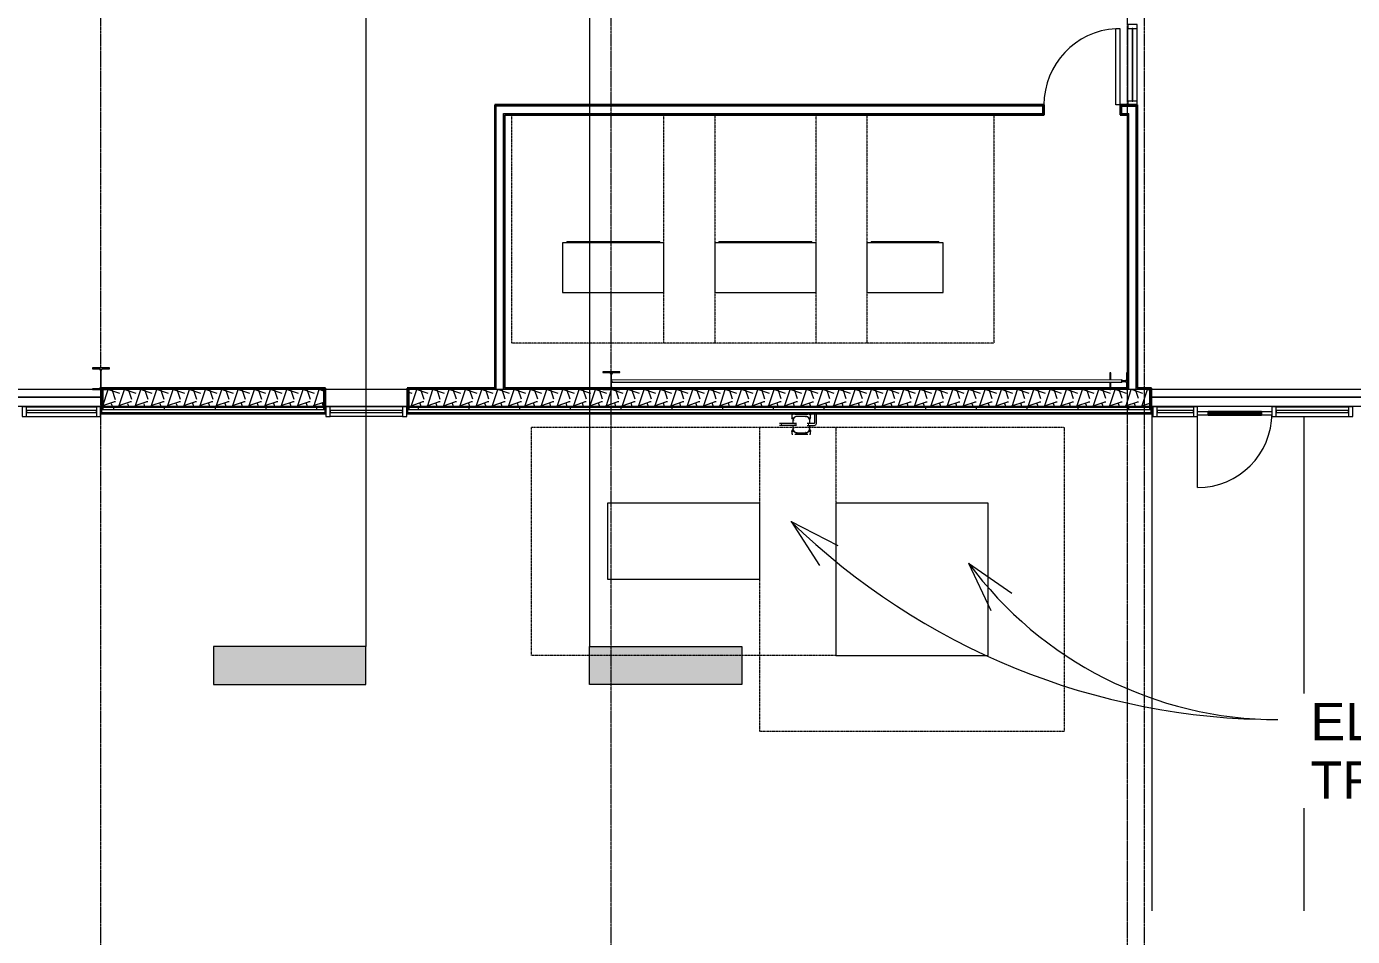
# Model space of a CAD drawing. Header units: inches. Extents: x 25557 to 33164, y -23509 to -20035.
# Drawn here: x 28211 to 28838, y -23046 to -22615 of the extents above; entities that cross this region are included whole.
import ezdxf

# ---------------------------------------------------------------- set-up
doc = ezdxf.new("R2010")
doc.units = ezdxf.units.IN
doc.header["$MEASUREMENT"] = 0
doc.linetypes.add('Dash', pattern=[0.25, 0.125, -0.125])
doc.linetypes.add('Grid Line 1_2_', pattern=[0.875, 0.5, -0.125, 0.125, -0.125])
for name, color, linetype, lineweight in [('A-DOOR', 31, 'Continuous', 9), ('A-FLOR', 192, 'Continuous', 9), ('A-GLAZ-CURT', 52, 'Continuous', 9), ('A-GLAZ-CWMG', 51, 'Continuous', 9), ('A-WALL', 113, 'Continuous', 25), ('A-WALL-PATT', 111, 'Continuous', 25), ('Conc', 7, 'Continuous', 9), ('E-ELEC-EQPM', 71, 'Continuous', 9), ('G-ANNO-SYMB', 111, 'Continuous', 9), ('G-ANNO-TEXT', 231, 'Continuous', 9), ('I-WALL', 2, 'Continuous', 9), ('L-SITE-WALL', 31, 'Continuous', 9), ('P-SANR-FIXT', 6, 'Continuous', 9), ('S-BEAM', 12, 'Continuous', 9), ('S-COLS', 52, 'Continuous', 9), ('S-GRID', 1, 'Continuous', 9)]:
    doc.layers.add(name, color=color, linetype=linetype, lineweight=lineweight)
doc.styles.add('Arial_1', font='arial.ttf', dxfattribs={"height": 17.703593})
pattern_1 = [(45, (5932.32, 0), (-19.00703, 19.00703), []), (45, (5932.32, 28.8), (-19.00703, 19.00703), [])]
pattern_2 = [(0, (5932.319, 0), (61.44, 15.36), [2.534, -43.546, 2.534, -43.546, -245.76]), (0, (5932.319, 0), (61.44, 15.36), [-92.16, 2.534, -89.626, 2.534, -43.546, -107.52]), (0, (5932.319, 0), (61.44, 15.36), [-230.4, 2.534, -28.186, 2.534, -74.266]), (120, (5955.359, 7.68), (-44.02215, 45.528601), [2.534, -43.546, 2.534, -43.546, -245.76]), (120, (5955.359, 7.68), (-44.02215, 45.528601), [-92.16, 2.534, -89.626, 2.534, -43.546, -107.52]), (120, (5955.359, 7.68), (-44.02215, 45.528601), [-230.4, 2.534, -28.186, 2.534, -74.266]), (240, (5963.039, 38.4), (-17.41785, -60.888601), [2.534, -43.546, 2.534, -43.546, -245.76]), (240, (5963.039, 38.4), (-17.41785, -60.888601), [-92.16, 2.534, -89.626, 2.534, -43.546, -107.52]), (240, (5963.039, 38.4), (-17.41785, -60.888601), [-230.4, 2.534, -28.186, 2.534, -74.266])]

# ---------------------------------------------------------------- blocks, each defined once
blk = doc.blocks.new('Struct_Xcel_Sports Complex_rvt-2-Overall Floor Plan')
at = {"layer": 'A-FLOR', "color": 7}
for p, q in [((22314.02, -22790.8), (22171.52, -22790.8)), ((22941.27, -22790.8), (22810.7, -22790.8))]:
    blk.add_line(p, q, dxfattribs=at)
at = {"layer": 'L-SITE-WALL', "color": 7}
for p, q in [((22171.52, -22790.8), (22314.02, -22790.8)), ((22810.7, -22790.8), (22941.27, -22790.8)), ((22420.33, -22798.8), (22313.77, -22798.8)), ((22651.42, -22798.8), (22458.52, -22798.8)), ((22811.39, -22798.8), (22652.39, -22798.8))]:
    blk.add_line(p, q, dxfattribs=at)
blk = doc.blocks.new('Girt_C - 8_D-1253505-Overall Floor Plan')
at = {"layer": 'S-BEAM'}
for p, q in [((22458.77, -22787.3), (22420.08, -22787.3)), ((22420.08, -22795.3), (22458.77, -22795.3))]:
    blk.add_line(p, q, dxfattribs=at)
blk = doc.blocks.new('System Panel - Glazed-frosted-1142378-Overall Floor Plan')
at = {"layer": 'A-GLAZ-CURT'}
for p, q in [((16.53125, -0.25), (-16.53125, -0.25)), ((-16.53125, -0.25), (-16.53125, -1.25)), ((-16.53125, -1.25), (16.53125, -1.25)), ((16.53125, -1.25), (16.53125, -0.25))]:
    blk.add_line(p, q, dxfattribs=at)
blk = doc.blocks.new('Rectangular Mullion - Exterior 2_ x 4_5_-1135321-Overall Floor Plan')
at = {"layer": 'A-GLAZ-CWMG'}
for p, q in [((22278.7, -22795.43), (22311.77, -22795.43)), ((22278.7, -22799.93), (22311.77, -22799.93))]:
    blk.add_line(p, q, dxfattribs=at)
blk = doc.blocks.new('Rectangular Mullion - Exterior 2_ x 4_5_-1142382-Overall Floor Plan')
at = {"layer": 'A-GLAZ-CWMG', "lineweight": 13}
for p, q in [((0, 3), (-2, 3)), ((-2, 3), (-2, -1.5)), ((0, -1.5), (0, 3)), ((-2, -1.5), (0, -1.5))]:
    blk.add_line(p, q, dxfattribs=at)
blk = doc.blocks.new('Rectangular Mullion - Exterior 2_ x 4_5_-827464-Overall Floor Plan')
at = {"layer": 'A-GLAZ-CWMG', "lineweight": 13}
for p, q in [((-1, 3), (1, 3)), ((-1, -1.5), (-1, 3)), ((1, 3), (1, -1.5)), ((1, -1.5), (-1, -1.5))]:
    blk.add_line(p, q, dxfattribs=at)
blk = doc.blocks.new('Transformer-Dry-Type-Siemens - 6x6x6-1004770-Overall Floor Plan')
at = {"layer": 'E-ELEC-EQPM', "linetype": 'Dash'}
for p, q in [((-72, -72), (-72, 72)), ((-72, 72), (72, 72)), ((72, 72), (72, -72)), ((72, -72), (-72, -72))]:
    blk.add_line(p, q, dxfattribs=at)
at = {"layer": 'E-ELEC-EQPM'}
for p, q in [((36, 36), (-36, 36)), ((-36, 36), (-36, -36)), ((36, -36), (36, 36)), ((-36, -36), (36, -36))]:
    blk.add_line(p, q, dxfattribs=at)
blk = doc.blocks.new('Transformer-Dry-Type-Siemens - 6x3x6-1005805-Overall Floor Plan')
at = {"layer": 'E-ELEC-EQPM', "linetype": 'Dash'}
for p, q in [((-72, -54), (-72, 54)), ((-72, 54), (72, 54)), ((72, 54), (72, -54)), ((72, -54), (-72, -54))]:
    blk.add_line(p, q, dxfattribs=at)
at = {"layer": 'E-ELEC-EQPM'}
for p, q in [((36, 18), (-36, 18)), ((-36, 18), (-36, -18)), ((36, -18), (36, 18)), ((-36, -18), (36, -18))]:
    blk.add_line(p, q, dxfattribs=at)
blk = doc.blocks.new('System Panel - Exterior Glazing-827433-Overall Floor Plan')
at = {"layer": 'A-GLAZ-CURT'}
for p, q in [((17.09375, -0.25), (-17.09375, -0.25)), ((-17.09375, -0.25), (-17.09375, -1.25)), ((-17.09375, -1.25), (-17.09375, -0.25)), ((17.09375, -0.25), (-17.09375, -0.25)), ((-17.09375, -1.25), (17.09375, -1.25)), ((-17.09375, -1.25), (17.09375, -1.25)), ((17.09375, -1.25), (17.09375, -0.25)), ((17.09375, -0.25), (17.09375, -1.25))]:
    blk.add_line(p, q, dxfattribs=at)
blk = doc.blocks.new('Door_Single_Storefront - one-1354583-Overall Floor Plan')
at = {"layer": 'A-DOOR'}
for p, q in [((-17.59375, 0.75), (-12.59375, 0.75)), ((-17.59375, -35.1875), (-17.59375, 0)), ((-12.59375, 0.75), (-12.59375, -1)), ((12.59375, 0.75), (-12.59375, 0.75)), ((-12.59375, -0.5), (-12.59375, 0.25)), ((-12.59375, 0.25), (12.59375, 0.25)), ((12.59375, -1), (12.59375, 0.75)), ((12.59375, 0.75), (17.59375, 0.75)), ((12.59375, 0.25), (12.59375, -0.5)), ((-12.59375, -1), (-17.59375, -1)), ((12.59375, -0.5), (-12.59375, -0.5)), ((-12.59375, -1), (12.59375, -1)), ((17.59375, -1), (12.59375, -1))]:
    blk.add_line(p, q, dxfattribs=at)
blk.add_arc((-17.59375, 0), 35.1875, 270, 0, dxfattribs=at)
blk = doc.blocks.new('System Panel - Exterior Glazing-1354584-Overall Floor Plan')
at = {"layer": 'A-GLAZ-CURT'}
for p, q in [((8.59, -0.25), (-8.59, -0.25)), ((-8.59, -0.25), (-8.59, -1.25)), ((-8.59, -1.25), (-8.59, -0.25)), ((8.59, -0.25), (-8.59, -0.25)), ((-8.59, -1.25), (8.59, -1.25)), ((-8.59, -1.25), (8.59, -1.25)), ((8.59, -1.25), (8.59, -0.25)), ((8.59, -0.25), (8.59, -1.25))]:
    blk.add_line(p, q, dxfattribs=at)
blk = doc.blocks.new('Rectangular Mullion - Exterior 2_ x 4_5_-1305167-Overall Floor Plan')
at = {"layer": 'A-GLAZ-CWMG'}
for p, q in [((22869.77, -22795.43), (22903.95, -22795.43)), ((22869.77, -22799.93), (22903.95, -22799.93))]:
    blk.add_line(p, q, dxfattribs=at)
blk = doc.blocks.new('Rectangular Mullion - Exterior 2_ x 4_5_-1354580-Overall Floor Plan')
at = {"layer": 'A-GLAZ-CWMG'}
for p, q in [((22813.39, -22795.43), (22830.58, -22795.43)), ((22813.39, -22799.93), (22830.58, -22799.93))]:
    blk.add_line(p, q, dxfattribs=at)
blk = doc.blocks.new('Rectangular Mullion - Exterior 2_ x 4_5_-1142379-Overall Floor Plan')
at = {"layer": 'A-GLAZ-CWMG', "lineweight": 13}
for p, q in [((-2, 3), (0, 3)), ((-2, -1.5), (-2, 3)), ((0, 3), (0, -1.5)), ((0, -1.5), (-2, -1.5))]:
    blk.add_line(p, q, dxfattribs=at)
blk = doc.blocks.new('Rectangular Mullion - Interior 1_75_ x 4_5_-1220307-Overall Floor Plan')
at = {"layer": 'A-GLAZ-CWMG', "lineweight": 13}
for p, q in [((-1.75, 1.5), (0, 1.5)), ((-1.75, -3), (-1.75, 1.5)), ((0, 1.5), (0, -3)), ((0, -3), (-1.75, -3))]:
    blk.add_line(p, q, dxfattribs=at)
blk = doc.blocks.new('System Panel - Interior Glazing-1220306-Overall Floor Plan')
at = {"layer": 'A-GLAZ-CURT'}
for p, q in [((17.21875, 0.9375), (-17.21875, 0.9375)), ((-17.21875, 0.9375), (-17.21875, 0.5625)), ((-17.21875, 0.5625), (17.21875, 0.5625)), ((17.21875, 0.5625), (17.21875, 0.9375))]:
    blk.add_line(p, q, dxfattribs=at)
blk = doc.blocks.new('Rectangular Mullion - Interior 1_75_ x 4_5_-1214730-Overall Floor Plan')
at = {"layer": 'A-GLAZ-CWMG'}
for p, q in [((22799.52, -22650.74), (22799.52, -22616.3)), ((22804.02, -22650.74), (22804.02, -22616.3))]:
    blk.add_line(p, q, dxfattribs=at)
blk = doc.blocks.new('Rectangular Mullion - Interior 1_75_ x 4_5_-1220285-Overall Floor Plan')
at = {"layer": 'A-GLAZ-CWMG', "lineweight": 13}
for p, q in [((-0.875, 1.5), (0.875, 1.5)), ((-0.875, -3), (-0.875, 1.5)), ((0.875, 1.5), (0.875, -3)), ((0.875, -3), (-0.875, -3))]:
    blk.add_line(p, q, dxfattribs=at)
blk = doc.blocks.new('Round Bar - 1_-1268727-Overall Floor Plan')
at = {"layer": 'S-BEAM'}
for p, q in [((22676.03, -22782.74), (22555.39, -22782.68)), ((22555.39, -22783.68), (22672.56, -22783.74)), ((22676.03, -22783.74), (22791.14, -22783.8)), ((22791.71, -22783.8), (22796.66, -22783.8))]:
    blk.add_line(p, q, dxfattribs=at)
for centre, start_param, end_param in [((22555.39, -22783.18), 0, 3.141593), ((22555.39, -22783.18), 3.141593, 6.283185), ((22796.66, -22783.3), 3.141593, 3.926991)]:
    blk.add_ellipse(centre, major_axis=(0, 0.5), ratio=0.470628, start_param=start_param, end_param=end_param, dxfattribs=at)
blk = doc.blocks.new('Round Bar - 1_-1268767-Overall Floor Plan')
at = {"layer": 'S-BEAM'}
for p, q in [((22796.76, -22782.68), (22671.17, -22782.74)), ((22555.41, -22783.8), (22796.77, -22783.68))]:
    blk.add_line(p, q, dxfattribs=at)
for centre, start_param, end_param in [((22555.33, -22783.3), 1.178097, 1.963495), ((22796.77, -22783.18), 0, 3.141593), ((22796.77, -22783.18), 3.141593, 6.283185)]:
    blk.add_ellipse(centre, major_axis=(0, 0.5), ratio=0.495962, start_param=start_param, end_param=end_param, dxfattribs=at)
blk = doc.blocks.new('Rectangular Mullion - Exterior 2_ x 4_5_-1142359-Overall Floor Plan')
at = {"layer": 'A-GLAZ-CWMG', "lineweight": 13}
for p, q in [((-2, 1.5), (0, 1.5)), ((-2, -3), (-2, 1.5)), ((0, 1.5), (0, -3)), ((0, -3), (-2, -3))]:
    blk.add_line(p, q, dxfattribs=at)
blk = doc.blocks.new('Rectangular Mullion - Exterior 2_ x 4_5_-1142353-Overall Floor Plan')
at = {"layer": 'A-GLAZ-CWMG', "lineweight": 13}
for p, q in [((0, 1.5), (-2, 1.5)), ((-2, 1.5), (-2, -3)), ((0, -3), (0, 1.5)), ((-2, -3), (0, -3))]:
    blk.add_line(p, q, dxfattribs=at)
blk = doc.blocks.new('System Panel - Exterior Glazing-827454-Overall Floor Plan')
at = {"layer": 'A-GLAZ-CURT'}
for p, q in [((17.09375, 1.25), (-17.09375, 1.25)), ((-17.09375, 1.25), (-17.09375, 0.25)), ((-17.09375, 0.25), (-17.09375, 1.25)), ((17.09375, 1.25), (-17.09375, 1.25)), ((-17.09375, 0.25), (17.09375, 0.25)), ((-17.09375, 0.25), (17.09375, 0.25)), ((17.09375, 0.25), (17.09375, 1.25)), ((17.09375, 1.25), (17.09375, 0.25))]:
    blk.add_line(p, q, dxfattribs=at)
blk = doc.blocks.new('Rectangular Mullion - Exterior 2_ x 4_5_-1060760-Overall Floor Plan')
at = {"layer": 'A-GLAZ-CWMG'}
for p, q in [((25834.02, -22795.43), (25799.83, -22795.43)), ((25834.02, -22799.93), (25799.83, -22799.93))]:
    blk.add_line(p, q, dxfattribs=at)
blk = doc.blocks.new('Transformer Switchboard - 24_deep x 48_ wide x 90_H-1281217-Overall Floor Plan')
at = {"layer": 'E-ELEC-EQPM', "linetype": 'Dash'}
for p, q in [((-48, -84), (-48, 24)), ((-48, 24), (48, 24)), ((48, 24), (48, -84)), ((48, -84), (-48, -84))]:
    blk.add_line(p, q, dxfattribs=at)
at = {"layer": 'E-ELEC-EQPM'}
for p, q in [((24, 0), (-24, 0)), ((-24, 0), (-24, -23.5)), ((24, -23.5), (24, 0)), ((-24, -23.5), (24, -23.5)), ((-22, -23.5), (-22, -24)), ((22, -24), (-22, -24)), ((22, -24), (22, -23.5))]:
    blk.add_line(p, q, dxfattribs=at)
blk = doc.blocks.new('Transformer Switchboard - 24_deep x 36_ wide x 90_H-1281523-Overall Floor Plan')
at = {"layer": 'E-ELEC-EQPM', "linetype": 'Dash'}
for p, q in [((-42, -84), (-42, 24)), ((-42, 24), (42, 24)), ((42, 24), (42, -84)), ((42, -84), (-42, -84))]:
    blk.add_line(p, q, dxfattribs=at)
at = {"layer": 'E-ELEC-EQPM'}
for p, q in [((18, 0), (-18, 0)), ((-18, 0), (-18, -23.5)), ((18, -23.5), (18, 0)), ((-18, -23.5), (18, -23.5)), ((-16, -23.5), (-16, -24)), ((16, -24), (-16, -24)), ((16, -24), (16, -23.5))]:
    blk.add_line(p, q, dxfattribs=at)
blk = doc.blocks.new('Single-Flush - 36_ x 84_-1318898-Overall Floor Plan')
at = {"layer": 'A-DOOR', "lineweight": 13}
for p, q in [((16, 2.37), (16, 38.39)), ((18, 38.39), (16, 38.39)), ((18, 2.37), (18, 38.39)), ((18, 2.37), (16, 2.37))]:
    blk.add_line(p, q, dxfattribs=at)
at = {"layer": 'A-DOOR'}
blk.add_arc((18, 2.37), 36.07, 93.17885, 180, dxfattribs=at)
blk = doc.blocks.new('gas_meter-250_cfh_2214 - gas_meter-250_cfh_2214-1353211-Overall Floor Plan')
at = {"layer": 'P-SANR-FIXT'}
for p, q in [((-2.99, 0.37), (-9.24, 0.37)), ((-4.4, 4.34), (-4.4, 3.16)), ((-4.4, 3.16), (-4.06, 3.16)), ((-3.79, 4.61), (-4.13, 4.61)), ((-4.06, 3.16), (-3.31, 3.16)), ((-3.96, 1.77), (-3.96, 0.36)), ((-3.96, 1.77), (-3.96, 0.36)), ((-3.75, 2.86), (-3.75, 2.59)), ((-3.75, 1.98), (-3.75, 1.77)), ((3.06, 4.61), (-3.06, 4.61)), ((2.04, 3.77), (-1.96, 3.77)), ((3.4, 3.16), (4.06, 3.16)), ((6.15, 0.5), (3.51, 0.5)), ((4.13, 4.61), (3.79, 4.61)), ((4.04, 0.48), (4.04, 1.77)), ((4.04, 0.48), (4.04, 1.77)), ((4.06, 3.16), (4.4, 3.16)), ((4.4, 3.16), (4.4, 4.34)), ((6.26, 5.12), (6.26, 0.61)), ((7.26, 0.61), (7.26, 5.12)), ((-9.24, 0), (-9.47, 0)), ((-9.24, -0.38), (-2.99, -0.38)), ((-4.4, -3.34), (-4.4, -4.57)), ((-4.06, -3.34), (-4.4, -3.34)), ((-4.28, -4.69), (-3.94, -4.69)), ((-3.33, -3.34), (-4.06, -3.34)), ((-3.96, -0.36), (-3.96, -1.98)), ((-3.96, -0.36), (-3.96, -1.98)), ((-3.75, -1.98), (-3.75, -2.1)), ((-3.75, -2.75), (-3.75, -2.92)), ((-3.06, -4.69), (3.06, -4.69)), ((-2.81, 0), (-2.99, 0)), ((-2.49, -3.98), (-2.72, -3.75)), ((-1.97, -3.98), (-2.49, -3.98)), ((-2.49, -3.98), (-1.97, -3.98)), ((-2.27, 0), (-2.4, 0)), ((-1.96, -3.98), (2.04, -3.98)), ((2.04, -3.75), (2.22, -3.75)), ((2.04, -3.98), (2.55, -3.98)), ((2.55, -3.98), (2.04, -3.98)), ((2.74, -3.79), (2.55, -3.98)), ((3.25, 0), (3.51, 0)), ((3.72, -3.34), (3.42, -3.34)), ((3.51, -0.5), (6.15, -0.5)), ((4.06, -3.34), (3.75, -3.34)), ((3.94, -4.69), (4.28, -4.69)), ((4.04, -1.98), (4.04, -0.47)), ((4.04, -1.98), (4.04, -0.47)), ((4.4, -3.34), (4.06, -3.34)), ((4.4, -4.57), (4.4, -3.34))]:
    blk.add_line(p, q, dxfattribs=at)
at = {"layer": 'P-SANR-FIXT', "flags": 128}
for points in [[(-9.24, 0.37), (-9.89, 0.37), (-10.22, 0.37), (-10.24, 0.37)], [(-4.4, 4.34), (-4.4, 4.35), (-4.4, 4.36), (-4.4, 4.37), (-4.4, 4.38), (-4.4, 4.39), (-4.39, 4.4), (-4.39, 4.41), (-4.39, 4.42), (-4.38, 4.43), (-4.38, 4.44), (-4.38, 4.45), (-4.37, 4.46), (-4.37, 4.47), (-4.36, 4.48), (-4.35, 4.49), (-4.35, 4.5), (-4.34, 4.51), (-4.33, 4.52), (-4.33, 4.52), (-4.32, 4.53), (-4.31, 4.54), (-4.3, 4.55), (-4.29, 4.55), (-4.29, 4.56), (-4.28, 4.57), (-4.27, 4.57), (-4.26, 4.58), (-4.25, 4.58), (-4.24, 4.59), (-4.23, 4.59), (-4.22, 4.59), (-4.21, 4.6), (-4.2, 4.6), (-4.19, 4.6), (-4.18, 4.6), (-4.17, 4.61), (-4.15, 4.61), (-4.14, 4.61), (-4.13, 4.61), (-4.13, 4.61)], [(-3.88, 2.47), (-4.12, 2.61), (-4.4, 3.16)], [(-1.96, 3.77), (-2.04, 3.77), (-2.12, 3.76), (-2.19, 3.76), (-2.27, 3.74), (-2.35, 3.73), (-2.43, 3.71), (-2.51, 3.69), (-2.58, 3.67), (-2.66, 3.64), (-2.73, 3.61), (-2.81, 3.58), (-2.88, 3.54), (-2.95, 3.51), (-3.02, 3.46), (-3.08, 3.42), (-3.15, 3.37), (-3.21, 3.33), (-3.27, 3.27), (-3.33, 3.22), (-3.39, 3.16), (-3.44, 3.11), (-3.5, 3.04), (-3.55, 2.98), (-3.59, 2.92), (-3.64, 2.85), (-3.68, 2.78), (-3.72, 2.71), (-3.76, 2.64), (-3.79, 2.57), (-3.82, 2.5), (-3.85, 2.42), (-3.87, 2.34), (-3.89, 2.27), (-3.91, 2.19), (-3.93, 2.11), (-3.94, 2.03), (-3.95, 1.95), (-3.95, 1.87), (-3.96, 1.79), (-3.96, 1.77)], [(-2.24, 0.37), (-2.47, 0.37), (-2.99, 0.37)], [(4.04, 1.77), (4.04, 1.85), (4.04, 1.93), (4.03, 2.01), (4.02, 2.09), (4, 2.17), (3.99, 2.25), (3.97, 2.32), (3.94, 2.4), (3.92, 2.48), (3.89, 2.55), (3.85, 2.62), (3.82, 2.69), (3.78, 2.76), (3.74, 2.83), (3.7, 2.9), (3.65, 2.96), (3.6, 3.03), (3.55, 3.09), (3.49, 3.15), (3.44, 3.21), (3.38, 3.26), (3.32, 3.31), (3.26, 3.36), (3.19, 3.41), (3.13, 3.45), (3.06, 3.5), (2.99, 3.53), (2.92, 3.57), (2.84, 3.6), (2.77, 3.63), (2.69, 3.66), (2.62, 3.69), (2.54, 3.71), (2.46, 3.73), (2.38, 3.74), (2.31, 3.75), (2.23, 3.76), (2.15, 3.77), (2.07, 3.77), (2.04, 3.77)], [(3.51, 0.5), (2.97, 0.5), (2.76, 0.5)], [(4.4, 3.16), (3.97, 2.46), (3.86, 2.41)], [(4.13, 4.61), (4.14, 4.61), (4.15, 4.61), (4.16, 4.61), (4.17, 4.6), (4.18, 4.6), (4.19, 4.6), (4.21, 4.6), (4.22, 4.59), (4.23, 4.59), (4.24, 4.59), (4.25, 4.58), (4.26, 4.58), (4.27, 4.57), (4.27, 4.57), (4.28, 4.56), (4.29, 4.55), (4.3, 4.55), (4.31, 4.54), (4.32, 4.53), (4.33, 4.53), (4.33, 4.52), (4.34, 4.51), (4.35, 4.5), (4.35, 4.49), (4.36, 4.48), (4.36, 4.47), (4.37, 4.46), (4.37, 4.46), (4.38, 4.45), (4.38, 4.44), (4.39, 4.43), (4.39, 4.41), (4.39, 4.4), (4.4, 4.39), (4.4, 4.38), (4.4, 4.37), (4.4, 4.36), (4.4, 4.35), (4.4, 4.34), (4.4, 4.34)], [(6.26, 0.61), (6.21, 0.52), (6.15, 0.5)], [(6.15, -0.5), (6.85, -0.26), (7.24, 0.36), (7.26, 0.61)], [(-10.24, -0.38), (-10, -0.38), (-9.39, -0.38), (-9.24, -0.38)], [(-4.4, -3.34), (-4.4, -3.29), (-4.4, -3.25), (-4.39, -3.21), (-4.39, -3.16), (-4.38, -3.12), (-4.37, -3.08), (-4.36, -3.04), (-4.34, -2.99), (-4.33, -2.95), (-4.31, -2.91), (-4.29, -2.87), (-4.28, -2.83), (-4.25, -2.8), (-4.23, -2.76), (-4.21, -2.72), (-4.18, -2.69), (-4.15, -2.65), (-4.13, -2.62), (-4.1, -2.59), (-4.07, -2.56), (-4.03, -2.53), (-4, -2.5), (-3.97, -2.47), (-3.93, -2.44), (-3.89, -2.42)], [(-4.28, -4.69), (-4.29, -4.69), (-4.29, -4.69), (-4.3, -4.69), (-4.3, -4.69), (-4.31, -4.69), (-4.31, -4.68), (-4.32, -4.68), (-4.32, -4.68), (-4.33, -4.68), (-4.33, -4.68), (-4.33, -4.68), (-4.34, -4.67), (-4.34, -4.67), (-4.35, -4.67), (-4.35, -4.67), (-4.35, -4.66), (-4.36, -4.66), (-4.36, -4.66), (-4.37, -4.66), (-4.37, -4.65), (-4.37, -4.65), (-4.37, -4.65), (-4.38, -4.64), (-4.38, -4.64), (-4.38, -4.63), (-4.39, -4.63), (-4.39, -4.63), (-4.39, -4.62), (-4.39, -4.62), (-4.39, -4.61), (-4.4, -4.61), (-4.4, -4.6), (-4.4, -4.6), (-4.4, -4.6), (-4.4, -4.59), (-4.4, -4.59), (-4.4, -4.58), (-4.4, -4.58), (-4.4, -4.57), (-4.4, -4.57)], [(-3.96, -1.98), (-3.95, -2.06), (-3.95, -2.14), (-3.94, -2.22), (-3.93, -2.3), (-3.92, -2.38), (-3.9, -2.45), (-3.88, -2.53), (-3.85, -2.61), (-3.83, -2.68), (-3.8, -2.76), (-3.76, -2.83), (-3.73, -2.9), (-3.69, -2.97), (-3.65, -3.04), (-3.61, -3.11), (-3.56, -3.17), (-3.51, -3.24), (-3.46, -3.3), (-3.4, -3.36), (-3.35, -3.41), (-3.29, -3.47), (-3.23, -3.52), (-3.17, -3.57), (-3.1, -3.62), (-3.04, -3.66), (-2.97, -3.7), (-2.9, -3.74), (-2.83, -3.78), (-2.75, -3.81), (-2.68, -3.84), (-2.6, -3.87), (-2.53, -3.9), (-2.45, -3.92), (-2.37, -3.94), (-2.3, -3.95), (-2.22, -3.96), (-2.14, -3.97), (-2.06, -3.98), (-1.98, -3.98), (-1.96, -3.98)], [(-2.99, -0.38), (-2.44, -0.38), (-2.24, -0.38)], [(2.04, -3.98), (2.12, -3.98), (2.2, -3.97), (2.28, -3.97), (2.36, -3.95), (2.44, -3.94), (2.52, -3.92), (2.6, -3.9), (2.67, -3.88), (2.75, -3.85), (2.82, -3.82), (2.9, -3.79), (2.97, -3.75), (3.04, -3.72), (3.11, -3.67), (3.17, -3.63), (3.24, -3.58), (3.3, -3.53), (3.36, -3.48), (3.42, -3.43), (3.48, -3.37), (3.53, -3.31), (3.59, -3.25), (3.64, -3.19), (3.68, -3.13), (3.73, -3.06), (3.77, -2.99), (3.81, -2.92), (3.84, -2.85), (3.88, -2.78), (3.91, -2.7), (3.94, -2.63), (3.96, -2.55), (3.98, -2.48), (4, -2.4), (4.02, -2.32), (4.03, -2.24), (4.04, -2.16), (4.04, -2.08), (4.04, -2), (4.04, -1.98)], [(2.76, -0.5), (3, -0.5), (3.51, -0.5)], [(3.95, -2.46), (3.98, -2.48), (4.02, -2.51), (4.05, -2.54), (4.08, -2.57), (4.11, -2.6), (4.14, -2.63), (4.17, -2.67), (4.19, -2.7), (4.22, -2.74), (4.24, -2.78), (4.26, -2.81), (4.28, -2.85), (4.3, -2.89), (4.32, -2.93), (4.34, -2.97), (4.35, -3.01), (4.36, -3.06), (4.37, -3.1), (4.38, -3.14), (4.39, -3.18), (4.4, -3.23), (4.4, -3.27), (4.4, -3.32), (4.4, -3.34)], [(4.4, -4.57), (4.4, -4.58), (4.4, -4.58), (4.4, -4.58), (4.4, -4.59), (4.4, -4.59), (4.4, -4.6), (4.4, -4.6), (4.4, -4.61), (4.39, -4.61), (4.39, -4.62), (4.39, -4.62), (4.39, -4.62), (4.39, -4.63), (4.38, -4.63), (4.38, -4.64), (4.38, -4.64), (4.38, -4.64), (4.37, -4.65), (4.37, -4.65), (4.37, -4.65), (4.36, -4.66), (4.36, -4.66), (4.36, -4.66), (4.35, -4.67), (4.35, -4.67), (4.34, -4.67), (4.34, -4.67), (4.34, -4.68), (4.33, -4.68), (4.33, -4.68), (4.32, -4.68), (4.32, -4.68), (4.31, -4.68), (4.31, -4.69), (4.3, -4.69), (4.3, -4.69), (4.29, -4.69), (4.29, -4.69), (4.29, -4.69), (4.28, -4.69)]]:
    blk.add_lwpolyline(points, dxfattribs=at)
at = {"layer": 'P-SANR-FIXT'}
for centre, radius, start, end in [((-1.96, 1.77), 2, 90, 180), ((-1.96, 1.77), 1.84, 171.36204, 180), ((2.04, 1.77), 2, 360, 90), ((2.04, 1.77), 1.84, 81.36204, 90), ((-1.96, -1.98), 2, 180, 270), ((-1.96, -1.98), 1.84, 261.36204, 270), ((2.04, -1.98), 2, 270, 360), ((2.04, -1.98), 1.84, 351.36204, 0)]:
    blk.add_arc(centre, radius, start, end, dxfattribs=at)
blk = doc.blocks.new('Section - 3_32_ x 3_8_-18514-Overall Floor Plan')
at = {"layer": 'G-ANNO-SYMB'}
blk.add_hatch(color=256, dxfattribs=at).paths.add_polyline_path([(0, 0.375), (0, 0), (-0.09375, 0), (-0.09375, 0.375)], flags=0)
for p, q in [((0, 0.375), (-0.09375, 0.375)), ((-0.09375, 0.375), (-0.09375, 0)), ((0, 0), (0, 0.375)), ((-0.09375, 0), (0, 0))]:
    blk.add_line(p, q, dxfattribs=at)

msp = doc.modelspace()

# ---------------------------------------------------------------- hatches: boundary and pattern name
at = {"layer": 'A-WALL-PATT', "lineweight": 9}
h = msp.add_hatch(dxfattribs=at)
h.set_pattern_fill('FP_15', color=256, style=0, pattern_type=2)
h.set_pattern_definition(pattern_2)
h.paths.add_polyline_path([(28433.08, -22787.3), (28433.08, -22653.12), (28432.46, -22653.12), (28432.46, -22787.3)], flags=0)
h = msp.add_hatch(dxfattribs=at)
h.set_pattern_fill('FP_15', color=256, style=0, pattern_type=2)
h.set_pattern_definition(pattern_2)
h.paths.add_polyline_path([(28731.71, -22657.24), (28731.71, -22656.62), (28728.9, -22656.62), (28728.9, -22654.87), (28728.27, -22654.87), (28728.27, -22657.24)], flags=0)
h.paths.add_polyline_path([(28692.27, -22657.24), (28692.27, -22654.87), (28691.65, -22654.87), (28691.65, -22656.62), (28436.58, -22656.62), (28436.58, -22657.24), (28437.21, -22657.24)], flags=0)
h = msp.add_hatch(dxfattribs=at)
h.set_pattern_fill('FP_15', color=256, style=0, pattern_type=2)
h.set_pattern_definition(pattern_2)
h.paths.add_polyline_path([(28436.58, -22787.3), (28437.21, -22787.3), (28437.21, -22657.24), (28436.58, -22657.24), (28436.58, -22786.55)], flags=0)
h = msp.add_hatch(dxfattribs=at)
h.set_pattern_fill('FP_16', color=256, style=0, pattern_type=2)
h.set_pattern_definition([(161.57, (5933.279, 0.96), (-7.6802237, -0.0009796), [0, -54.643, 6.067, 0]), (18.43, (5931.359, 0.96), (-7.6802237, 0.0009796), [0, -54.643, 6.067, 0]), (108.43, (5933.279, 0.96), (3.8382953, -19.20136532), [18.211, -42.499]), (71.57, (5931.359, 0.96), (3.8382953, 19.20136532), [18.211, -42.499])])
h.paths.add_polyline_path([(28247.08, -22795.3), (28351.65, -22795.3), (28351.65, -22787.3), (28247.08, -22787.3)], flags=0)
h.paths.add_polyline_path([(28391.83, -22795.3), (28742.27, -22795.3), (28742.27, -22787.3), (28391.83, -22787.3)], flags=0)
h = msp.add_hatch(dxfattribs=at)
h.set_pattern_fill('FP_18', color=256, style=0, pattern_type=2)
h.set_pattern_definition([(0, (5932.32, 0), (0, 24), []), (90, (5932.32, 0), (-24, 1e-15), [])])
h.paths.add_polyline_path([(28252.86, -22796.8), (28351.65, -22796.8), (28351.65, -22795.8), (28247.08, -22795.8), (28247.08, -22796.8)], flags=0)
h.paths.add_polyline_path([(28425.66, -22796.8), (28742.27, -22796.8), (28742.27, -22795.8), (28391.83, -22795.8), (28391.83, -22796.8)], flags=0)
at = {"layer": 'S-COLS'}
h = msp.add_hatch(dxfattribs=at)
h.set_pattern_fill('FP_13', color=256, style=0, pattern_type=2)
h.set_pattern_definition(pattern_1)
h.paths.add_polyline_path([(28242.21, -22787.3), (28250.21, -22787.3), (28250.21, -22786.87), (28247.05, -22786.87), (28246.56, -22786.67), (28246.35, -22786.18), (28246.35, -22778.18), (28246.56, -22777.69), (28247.05, -22777.49), (28250.21, -22777.49), (28250.21, -22777.05), (28242.21, -22777.05), (28242.21, -22777.49), (28245.37, -22777.49), (28245.86, -22777.69), (28246.07, -22778.18), (28246.07, -22786.18), (28245.86, -22786.67), (28245.37, -22786.87), (28242.21, -22786.87)], flags=0)
h = msp.add_hatch(dxfattribs=at)
h.set_pattern_fill('FP_13', color=256, style=0, pattern_type=2)
h.set_pattern_definition(pattern_1)
h.paths.add_polyline_path([(28731.28, -22787.3), (28731.71, -22787.3), (28731.71, -22779.3), (28731.28, -22779.3), (28731.28, -22782.47), (28731.07, -22782.96), (28730.58, -22783.16), (28729.33, -22783.18), (28729.33, -22783.45), (28730.58, -22783.45), (28731.07, -22783.65), (28731.28, -22784.14)], flags=0)
h.paths.add_polyline_path([(28723.89, -22787.3), (28723.89, -22784.14), (28724.08, -22783.68), (28723.46, -22783.73), (28723.46, -22787.3)], flags=0)
h.paths.add_polyline_path([(28723.46, -22782.68), (28723.98, -22782.68), (28723.89, -22782.47), (28723.89, -22779.3), (28723.46, -22779.3), (28723.46, -22782.68)], flags=0)

# ---------------------------------------------------------------- linework, layer by layer
at = {"layer": 'A-WALL', "lineweight": 9}
for p, q in [((28691.65, -22653.12), (28433.08, -22653.12)), ((28433.08, -22787.3), (28433.08, -22653.12)), ((28436.58, -22656.62), (28691.65, -22656.62)), ((28436.58, -22787.3), (28436.58, -22656.62)), ((28691.65, -22656.62), (28691.65, -22653.12)), ((28728.9, -22653.12), (28728.9, -22656.62)), ((28728.9, -22653.12), (28735.83, -22653.12)), ((28728.9, -22656.62), (28732.33, -22656.62)), ((28732.33, -22787.3), (28732.33, -22656.62)), ((28735.83, -22787.3), (28735.83, -22653.12)), ((28247.08, -22787.3), (28247.08, -22796.8)), ((28351.65, -22787.3), (28247.08, -22787.3)), ((28351.65, -22796.8), (28351.65, -22787.3)), ((28391.83, -22787.3), (28391.83, -22796.8)), ((28742.27, -22787.3), (28391.83, -22787.3)), ((28432.46, -22786.55), (28432.46, -22787.3)), ((28437.21, -22786.55), (28437.21, -22787.3)), ((28731.71, -22786.55), (28731.71, -22787.3)), ((28736.46, -22786.55), (28736.46, -22787.3)), ((28742.27, -22796.8), (28742.27, -22787.3)), ((28351.65, -22795.3), (28247.08, -22795.3)), ((28351.65, -22795.8), (28247.08, -22795.8)), ((28742.27, -22795.3), (28391.83, -22795.3)), ((28742.27, -22795.8), (28391.83, -22795.8)), ((28352.4, -22796.8), (28246.33, -22796.8)), ((28352.4, -22798.3), (28246.33, -22798.3)), ((28743.02, -22796.8), (28391.08, -22796.8)), ((28743.02, -22798.3), (28391.08, -22798.3))]:
    msp.add_line(p, q, dxfattribs=at)
at = {"layer": 'Conc'}
for p, q in [((28743.33, -23033.89), (28743.33, -22798.8)), ((28815.33, -23033.89), (28815.33, -22799.93))]:
    msp.add_line(p, q, dxfattribs=at)
at = {"layer": 'G-ANNO-SYMB'}
for p, q in [((28477.26, -20694.34), (28477.26, -22908.84)), ((28371.49, -20818.08), (28371.49, -22908.84))]:
    msp.add_line(p, q, dxfattribs=at)
at = {"layer": 'G-ANNO-TEXT', "color": 145}
for p, q in [((28572.59, -22849.65), (28594.68, -22861.02)), ((28572.59, -22849.65), (28586.04, -22870.54)), ((28656.58, -22869.36), (28676.96, -22883.58)), ((28656.58, -22869.36), (28667.12, -22891.86))]:
    msp.add_line(p, q, dxfattribs=at)
for centre, radius, start in [((28802.88, -22613.73), 329.69, 225.69207), ((28802.88, -22761.88), 181.54, 216.30314)]:
    msp.add_arc(centre, radius, start, 270, dxfattribs=at)
at = {"layer": 'I-WALL', "lineweight": 25}
for p, q in [((28692.27, -22652.49), (28432.46, -22652.49)), ((28432.46, -22652.49), (28432.46, -22786.55)), ((28437.21, -22657.24), (28692.27, -22657.24)), ((28437.21, -22786.55), (28437.21, -22657.24)), ((28692.27, -22657.24), (28692.27, -22652.49)), ((28736.46, -22652.49), (28728.27, -22652.49)), ((28728.27, -22652.49), (28728.27, -22657.24)), ((28728.27, -22657.24), (28731.71, -22657.24)), ((28731.71, -22657.24), (28731.71, -22786.55)), ((28736.46, -22786.55), (28736.46, -22652.49))]:
    msp.add_line(p, q, dxfattribs=at)
at = {"layer": 'L-SITE-WALL', "lineweight": 25}
for p, q in [((28352.4, -22786.55), (28246.33, -22786.55)), ((28246.33, -22786.55), (28246.33, -22798.62)), ((28352.4, -22798.62), (28352.4, -22786.55)), ((28432.46, -22786.55), (28391.08, -22786.55)), ((28391.08, -22786.55), (28391.08, -22798.62)), ((28731.71, -22786.55), (28437.21, -22786.55)), ((28743.02, -22786.55), (28736.46, -22786.55)), ((28743.02, -22798.62), (28743.02, -22786.55)), ((28246.33, -22798.62), (28352.4, -22798.62)), ((28391.08, -22798.62), (28743.02, -22798.62))]:
    msp.add_line(p, q, dxfattribs=at)
at = {"layer": 'S-COLS', "lineweight": 15}
for p, q in [((28250.21, -22777.05), (28242.21, -22777.05)), ((28242.21, -22777.05), (28242.21, -22777.49)), ((28250.21, -22777.49), (28250.21, -22777.05)), ((28242.21, -22777.49), (28245.37, -22777.49)), ((28246.07, -22778.18), (28246.07, -22786.18)), ((28246.35, -22786.18), (28246.35, -22778.18)), ((28247.05, -22777.49), (28250.21, -22777.49)), ((28491.58, -22778.8), (28483.58, -22778.8)), ((28483.58, -22778.8), (28483.58, -22779.24)), ((28483.58, -22779.24), (28486.75, -22779.24)), ((28487.44, -22779.93), (28487.44, -22786.18)), ((28487.73, -22782.69), (28487.73, -22779.93)), ((28488.42, -22779.24), (28491.58, -22779.24)), ((28491.58, -22779.24), (28491.58, -22778.8)), ((28723.89, -22779.3), (28723.46, -22779.3)), ((28723.46, -22779.3), (28723.46, -22782.68)), ((28723.89, -22782.47), (28723.89, -22779.3)), ((28729.28, -22783.45), (28730.58, -22783.45)), ((28730.58, -22783.16), (28729.31, -22783.16)), ((28731.71, -22779.3), (28731.28, -22779.3)), ((28731.28, -22779.3), (28731.28, -22782.47)), ((28731.71, -22787.3), (28731.71, -22779.3)), ((28245.37, -22786.87), (28242.21, -22786.87)), ((28242.21, -22786.87), (28242.21, -22787.3)), ((28242.21, -22787.3), (28250.21, -22787.3)), ((28250.21, -22786.87), (28247.05, -22786.87)), ((28250.21, -22787.3), (28250.21, -22786.87)), ((28486.75, -22786.87), (28483.58, -22786.87)), ((28483.58, -22786.87), (28483.58, -22787.3)), ((28483.58, -22787.3), (28491.58, -22787.3)), ((28487.73, -22786.18), (28487.73, -22783.66)), ((28491.58, -22786.87), (28488.42, -22786.87)), ((28491.58, -22787.3), (28491.58, -22786.87)), ((28723.46, -22783.68), (28723.46, -22787.3)), ((28723.46, -22787.3), (28723.89, -22787.3)), ((28723.89, -22787.3), (28723.89, -22784.14)), ((28731.28, -22784.14), (28731.28, -22787.3)), ((28731.28, -22787.3), (28731.71, -22787.3))]:
    msp.add_line(p, q, dxfattribs=at)
for centre, start, end in [((28245.37, -22778.18), 0, 90), ((28247.05, -22778.18), 90, 180), ((28486.75, -22779.93), 0, 90), ((28488.42, -22779.93), 90, 180), ((28724.58, -22782.47), 180, 199.65864), ((28730.58, -22782.47), 270, 0), ((28730.58, -22784.14), 0, 90), ((28245.37, -22786.18), 270, 0), ((28247.05, -22786.18), 180, 270), ((28486.75, -22786.18), 270, 0), ((28488.42, -22786.18), 180, 270), ((28724.58, -22784.14), 137.81194, 180)]:
    msp.add_arc(centre, 0.691, start, end, dxfattribs=at)
at = {"layer": 'S-GRID', "linetype": 'Grid Line 1_2_'}
for p, q in [((28246.21, -23155.1), (28246.21, -20130.85)), ((28487.46, -23155.1), (28487.46, -20130.85)), ((28731.71, -23059.1), (28731.71, -22458.61)), ((28739.71, -23155.1), (28739.71, -22458.61)), ((28731.71, -23317.24), (28731.71, -22542.61)), ((32359.66, -22787.3), (27403.68, -22787.3)), ((32651.38, -22787.3), (27722.53, -22787.3)), ((32263.66, -22795.3), (27499.68, -22795.3)), ((32555.38, -22795.3), (27847.84, -22795.3))]:
    msp.add_line(p, q, dxfattribs=at)

# ---------------------------------------------------------------- block references
at = {"lineweight": 5}
msp.add_blockref('Struct_Xcel_Sports Complex_rvt-2-Overall Floor Plan', (5932.32, 0), dxfattribs=at)
at = {"layer": 'A-DOOR'}
for name, p in [('Single-Flush - 36_ x 84_-1318898-Overall Floor Plan', (28710.27, -22654.87)), ('Door_Single_Storefront - one-1354583-Overall Floor Plan', (28782.49, -22798.43))]:
    msp.add_blockref(name, p, dxfattribs=at)
at = {"layer": 'A-GLAZ-CURT'}
for name, p, rotation in [('System Panel - Interior Glazing-1220306-Overall Floor Plan', (28733.33, -22633.52), 270.0000000000069), ('System Panel - Glazed-frosted-1142378-Overall Floor Plan', (28227.55, -22798.43), 180), ('System Panel - Exterior Glazing-1354584-Overall Floor Plan', (28754.3, -22798.43), 180), ('System Panel - Exterior Glazing-827433-Overall Floor Plan', (28819.18, -22798.43), 180)]:
    msp.add_blockref(name, p, dxfattribs=dict(at, rotation=rotation))
msp.add_blockref('System Panel - Exterior Glazing-827454-Overall Floor Plan', (28371.74, -22798.43), dxfattribs=at)
at = {"layer": 'A-GLAZ-CWMG', "extrusion": (0, 0, -1)}
for name, p, rotation in [('Rectangular Mullion - Interior 1_75_ x 4_5_-1220285-Overall Floor Plan', (-28733.33, -22615.43), 269.9999999999931), ('Rectangular Mullion - Interior 1_75_ x 4_5_-1220307-Overall Floor Plan', (-28733.33, -22652.49), 269.9999999999931), ('Rectangular Mullion - Exterior 2_ x 4_5_-1142359-Overall Floor Plan', (-28390.83, -22798.43), 180)]:
    msp.add_blockref(name, p, dxfattribs=dict(at, rotation=rotation))
at = {"layer": 'A-GLAZ-CWMG'}
for name, p in [('Rectangular Mullion - Interior 1_75_ x 4_5_-1214730-Overall Floor Plan', (5932.32, 0)), ('Rectangular Mullion - Exterior 2_ x 4_5_-1135321-Overall Floor Plan', (5932.32, 0)), ('Rectangular Mullion - Exterior 2_ x 4_5_-1142382-Overall Floor Plan', (28246.08, -22798.43)), ('Rectangular Mullion - Exterior 2_ x 4_5_-1060760-Overall Floor Plan', (2554.82, 0)), ('Rectangular Mullion - Exterior 2_ x 4_5_-1354580-Overall Floor Plan', (5932.32, 0)), ('Rectangular Mullion - Exterior 2_ x 4_5_-1305167-Overall Floor Plan', (5932.32, 0))]:
    msp.add_blockref(name, p, dxfattribs=at)
at = {"layer": 'A-GLAZ-CWMG', "extrusion": (0, 0, -1)}
for name, p in [('Rectangular Mullion - Exterior 2_ x 4_5_-827464-Overall Floor Plan', (-28210.02, -22798.43)), ('Rectangular Mullion - Exterior 2_ x 4_5_-1142379-Overall Floor Plan', (-28743.71, -22798.43)), ('Rectangular Mullion - Exterior 2_ x 4_5_-827464-Overall Floor Plan', (-28763.9, -22798.43)), ('Rectangular Mullion - Exterior 2_ x 4_5_-827464-Overall Floor Plan', (-28801.08, -22798.43)), ('Rectangular Mullion - Exterior 2_ x 4_5_-827464-Overall Floor Plan', (-28837.27, -22798.43))]:
    msp.add_blockref(name, p, dxfattribs=at)
at = {"layer": 'A-GLAZ-CWMG', "rotation": 180}
msp.add_blockref('Rectangular Mullion - Exterior 2_ x 4_5_-1142353-Overall Floor Plan', (28352.65, -22798.43), dxfattribs=at)
at = {"layer": 'E-ELEC-EQPM', "rotation": 180}
for name, p in [('Transformer Switchboard - 24_deep x 48_ wide x 90_H-1281217-Overall Floor Plan', (28488.52, -22741.24)), ('Transformer Switchboard - 24_deep x 48_ wide x 90_H-1281217-Overall Floor Plan', (28560.52, -22741.24)), ('Transformer Switchboard - 24_deep x 36_ wide x 90_H-1281523-Overall Floor Plan', (28626.52, -22741.24))]:
    msp.add_blockref(name, p, dxfattribs=at)
at = {"layer": 'E-ELEC-EQPM'}
for name, p in [('Transformer-Dry-Type-Siemens - 6x3x6-1005805-Overall Floor Plan', (28521.83, -22859.05)), ('Transformer-Dry-Type-Siemens - 6x6x6-1004770-Overall Floor Plan', (28629.83, -22877.05))]:
    msp.add_blockref(name, p, dxfattribs=at)
at = {"layer": 'G-ANNO-SYMB', "xscale": 191.9999999999999, "yscale": 191.9999999999999, "zscale": 191.9999999999999, "rotation": 89.99999999999947}
msp.add_blockref('Section - 3_32_ x 3_8_-18514-Overall Floor Plan', (28371.49, -22908.84), dxfattribs=at)
at = {"layer": 'G-ANNO-SYMB', "extrusion": (0, 0, -1), "xscale": 191.9999999999999, "yscale": 191.9999999999999, "zscale": 191.9999999999999, "rotation": 90.00000000000053}
msp.add_blockref('Section - 3_32_ x 3_8_-18514-Overall Floor Plan', (-28477.26, -22908.84), dxfattribs=at)
at = {"layer": 'P-SANR-FIXT'}
msp.add_blockref('gas_meter-250_cfh_2214 - gas_meter-250_cfh_2214-1353211-Overall Floor Plan', (28577.46, -22803.74), dxfattribs=at)
at = {"layer": 'S-BEAM'}
for name in ['Round Bar - 1_-1268767-Overall Floor Plan', 'Round Bar - 1_-1268727-Overall Floor Plan', 'Girt_C - 8_D-1253505-Overall Floor Plan']:
    msp.add_blockref(name, (5932.32, 0), dxfattribs=at)

# ---------------------------------------------------------------- next in the draw order: texts
at = {"layer": 'G-ANNO-TEXT', "color": 145, "insert": (28818.24, -22935.54), "char_height": 17.7036, "width": 246.456, "attachment_point": 1, "line_spacing_factor": 0.938532, "style": 'Arial_1', "bg_fill": 3, "box_fill_scale": 1.25, "bg_fill_color": 0, "bg_fill_transparency": 0}
msp.add_mtext('ELECTRICAL\\PTRANSFORMERS', dxfattribs=at)

doc.saveas('drawing.dxf')
